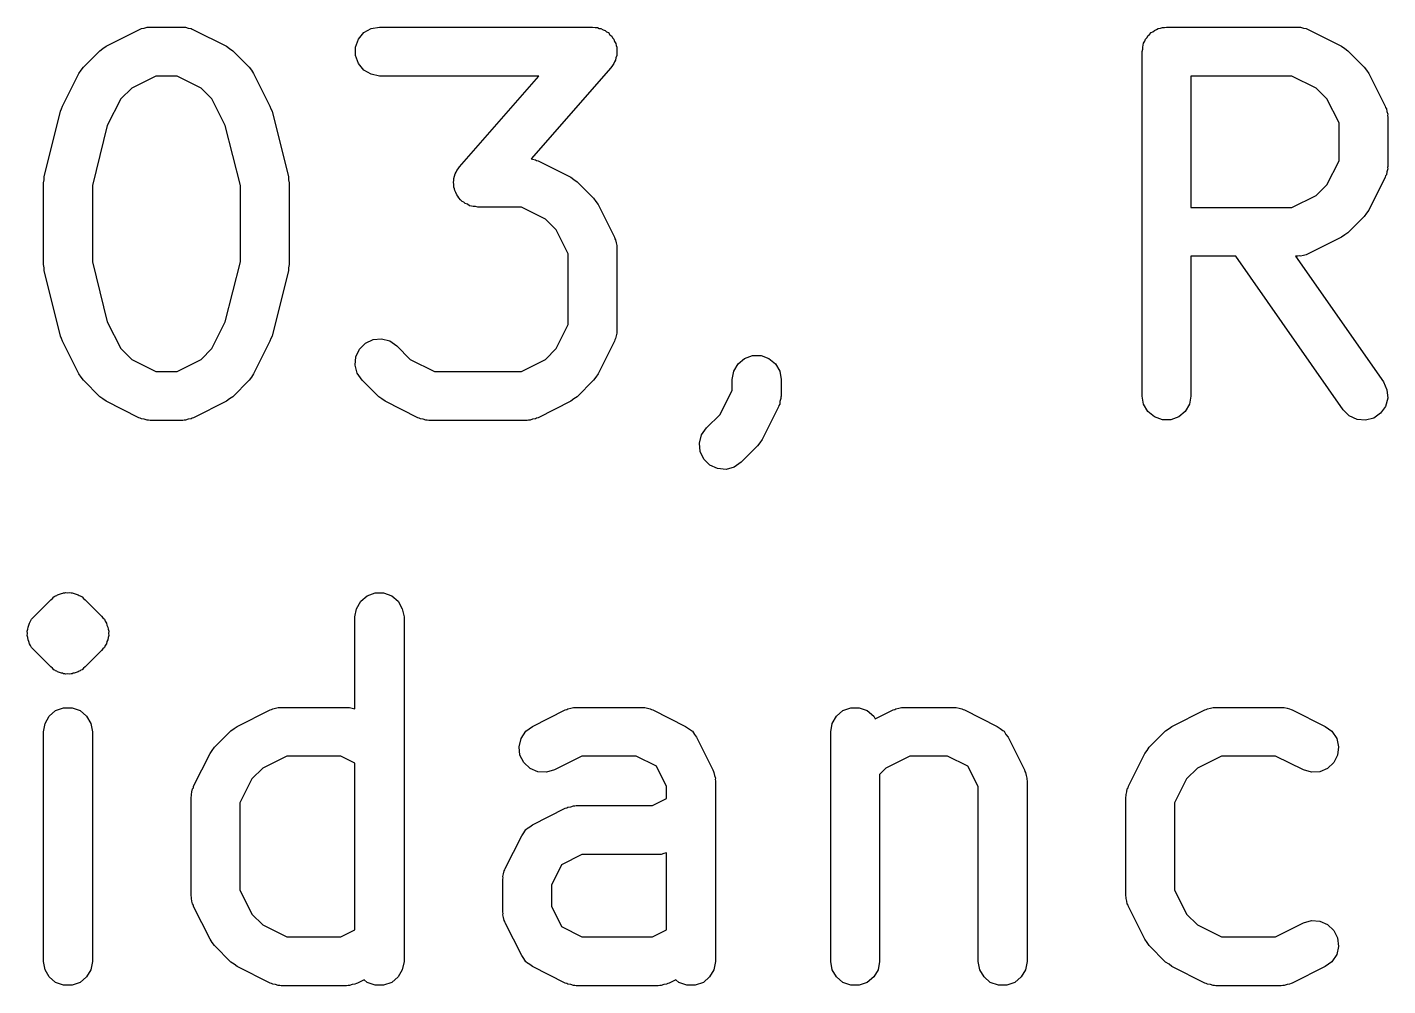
# Model space of a CAD drawing. Extents: x 95 to 242, y -111 to -101.
# Drawn here: x 204.435 to 209.176, y -107.182 to -103.842 of the extents above; entities that cross this region are included whole.
import ezdxf

# ---------------------------------------------------------------- set-up
doc = ezdxf.new("R2010")
doc.units = 0
doc.header["$MEASUREMENT"] = 0
doc.layers.add('BLACK', color=7, linetype='CONTINUOUS')

msp = doc.modelspace()

# ---------------------------------------------------------------- linework, layer by layer
at = {"layer": 'Black'}
for p, q in [((204.71, -103.908), (204.824, -103.851)), ((204.824, -103.851), (204.829, -103.849)), ((204.829, -103.849), (204.833, -103.847)), ((204.833, -103.847), (204.843, -103.845)), ((204.843, -103.845), (204.853, -103.842)), ((204.853, -103.842), (204.858, -103.842)), ((204.858, -103.842), (204.863, -103.842)), ((204.863, -103.842), (204.977, -103.842)), ((204.977, -103.842), (204.982, -103.842)), ((204.982, -103.842), (204.987, -103.842)), ((204.987, -103.842), (204.996, -103.845)), ((204.996, -103.845), (205.006, -103.847)), ((205.006, -103.847), (205.01, -103.849)), ((205.01, -103.849), (205.015, -103.851)), ((205.015, -103.851), (205.129, -103.908)), ((205.589, -103.884), (205.608, -103.861)), ((205.608, -103.861), (205.633, -103.847)), ((205.633, -103.847), (205.663, -103.842)), ((205.663, -103.842), (206.405, -103.842)), ((206.405, -103.842), (206.414, -103.843)), ((206.414, -103.843), (206.422, -103.843)), ((206.422, -103.843), (206.428, -103.846)), ((206.428, -103.846), (206.434, -103.847)), ((206.434, -103.847), (206.442, -103.851)), ((206.442, -103.851), (206.449, -103.854)), ((206.449, -103.854), (206.454, -103.858)), ((206.454, -103.858), (206.46, -103.861)), ((206.46, -103.861), (206.465, -103.868)), ((206.465, -103.868), (206.472, -103.873)), ((206.472, -103.873), (206.475, -103.879)), ((208.337, -103.878), (208.34, -103.872)), ((208.34, -103.872), (208.346, -103.867)), ((208.346, -103.867), (208.351, -103.861)), ((208.351, -103.861), (208.357, -103.858)), ((208.357, -103.858), (208.363, -103.853)), ((208.363, -103.853), (208.37, -103.85)), ((208.37, -103.85), (208.376, -103.847)), ((208.376, -103.847), (208.384, -103.845)), ((208.384, -103.845), (208.391, -103.843)), ((208.391, -103.843), (208.398, -103.843)), ((208.398, -103.843), (208.405, -103.842)), ((208.405, -103.842), (208.863, -103.842)), ((208.863, -103.842), (208.867, -103.842)), ((208.867, -103.842), (208.872, -103.842)), ((208.872, -103.842), (208.882, -103.845)), ((208.882, -103.845), (208.892, -103.847)), ((208.892, -103.847), (208.896, -103.849)), ((208.896, -103.849), (208.901, -103.851)), ((208.901, -103.851), (209.015, -103.908)), ((204.688, -103.924), (204.699, -103.916)), ((204.699, -103.916), (204.71, -103.908)), ((205.129, -103.908), (205.14, -103.916)), ((205.14, -103.916), (205.151, -103.924)), ((205.579, -103.912), (205.589, -103.884)), ((205.579, -103.941), (205.579, -103.912)), ((206.475, -103.879), (206.479, -103.884)), ((206.479, -103.884), (206.482, -103.892)), ((206.482, -103.892), (206.486, -103.899)), ((206.486, -103.899), (206.487, -103.906)), ((206.487, -103.906), (206.489, -103.912)), ((206.489, -103.912), (206.489, -103.92)), ((206.489, -103.92), (206.49, -103.928)), ((208.32, -103.927), (208.322, -103.919)), ((208.322, -103.912), (208.324, -103.905)), ((208.322, -103.919), (208.322, -103.912)), ((208.324, -103.905), (208.325, -103.898)), ((208.325, -103.898), (208.329, -103.891)), ((208.329, -103.891), (208.332, -103.884)), ((208.332, -103.884), (208.337, -103.878)), ((209.015, -103.908), (209.026, -103.916)), ((209.026, -103.916), (209.037, -103.924)), ((204.631, -103.981), (204.688, -103.924)), ((205.151, -103.924), (205.208, -103.981)), ((205.589, -103.969), (205.579, -103.941)), ((205.608, -103.992), (205.589, -103.969)), ((206.479, -103.969), (206.474, -103.975)), ((206.481, -103.963), (206.479, -103.969)), ((206.485, -103.957), (206.481, -103.963)), ((206.486, -103.949), (206.485, -103.957)), ((206.489, -103.941), (206.486, -103.949)), ((206.49, -103.928), (206.489, -103.935)), ((206.489, -103.935), (206.489, -103.941)), ((208.32, -105.127), (208.32, -103.927)), ((209.037, -103.924), (209.094, -103.981)), ((204.558, -104.117), (204.615, -104.003)), ((204.615, -104.003), (204.623, -103.992)), ((204.623, -103.992), (204.631, -103.981)), ((204.883, -104.012), (204.799, -104.054)), ((204.957, -104.012), (204.883, -104.012)), ((205.041, -104.054), (204.957, -104.012)), ((205.208, -103.981), (205.216, -103.992)), ((205.216, -103.992), (205.224, -104.003)), ((205.224, -104.003), (205.281, -104.117)), ((205.633, -104.006), (205.608, -103.992)), ((205.663, -104.012), (205.633, -104.006)), ((206.218, -104.012), (205.663, -104.012)), ((205.941, -104.328), (206.218, -104.012)), ((206.469, -103.983), (206.191, -104.301)), ((206.474, -103.975), (206.469, -103.983)), ((208.49, -104.012), (208.49, -104.47)), ((208.842, -104.012), (208.49, -104.012)), ((208.926, -104.054), (208.842, -104.012)), ((209.094, -103.981), (209.102, -103.992)), ((209.102, -103.992), (209.11, -104.003)), ((209.11, -104.003), (209.167, -104.117)), ((204.799, -104.054), (204.761, -104.091)), ((205.078, -104.091), (205.041, -104.054)), ((208.964, -104.091), (208.926, -104.054)), ((204.761, -104.091), (204.714, -104.185)), ((205.125, -104.185), (205.078, -104.091)), ((209.006, -104.175), (208.964, -104.091)), ((204.494, -104.363), (204.551, -104.135)), ((204.551, -104.135), (204.555, -104.126)), ((204.555, -104.126), (204.558, -104.117)), ((205.281, -104.117), (205.284, -104.126)), ((205.284, -104.126), (205.288, -104.135)), ((205.288, -104.135), (205.345, -104.363)), ((209.167, -104.117), (209.168, -104.122)), ((209.168, -104.122), (209.171, -104.126)), ((209.171, -104.126), (209.173, -104.136)), ((209.173, -104.136), (209.176, -104.145)), ((209.176, -104.145), (209.175, -104.15)), ((209.175, -104.15), (209.176, -104.155)), ((209.176, -104.155), (209.176, -104.327)), ((204.714, -104.185), (204.662, -104.394)), ((205.178, -104.394), (205.125, -104.185)), ((209.006, -104.307), (209.006, -104.175)), ((206.191, -104.301), (206.196, -104.302)), ((205.926, -104.353), (205.93, -104.347)), ((205.93, -104.347), (205.932, -104.341)), ((205.932, -104.341), (205.937, -104.335)), ((205.937, -104.335), (205.941, -104.328)), ((206.196, -104.302), (206.206, -104.304)), ((206.206, -104.304), (206.21, -104.306)), ((206.21, -104.306), (206.215, -104.308)), ((206.215, -104.308), (206.329, -104.365)), ((208.964, -104.391), (209.006, -104.307)), ((209.173, -104.346), (209.171, -104.356)), ((209.176, -104.336), (209.173, -104.346)), ((209.176, -104.327), (209.175, -104.331)), ((209.175, -104.331), (209.176, -104.336)), ((204.492, -104.384), (204.494, -104.374)), ((204.492, -104.669), (204.492, -104.384)), ((204.494, -104.374), (204.494, -104.363)), ((204.662, -104.394), (204.662, -104.659)), ((205.178, -104.659), (205.178, -104.394)), ((205.345, -104.363), (205.346, -104.374)), ((205.346, -104.374), (205.348, -104.384)), ((205.348, -104.384), (205.348, -104.669)), ((205.92, -104.382), (205.922, -104.376)), ((205.922, -104.39), (205.92, -104.382)), ((205.922, -104.369), (205.924, -104.361)), ((205.922, -104.376), (205.922, -104.369)), ((205.922, -104.399), (205.922, -104.39)), ((205.924, -104.361), (205.926, -104.353)), ((206.329, -104.365), (206.34, -104.373)), ((206.34, -104.373), (206.351, -104.381)), ((206.351, -104.381), (206.408, -104.438)), ((208.926, -104.428), (208.964, -104.391)), ((209.167, -104.365), (209.11, -104.479)), ((209.168, -104.36), (209.167, -104.365)), ((209.171, -104.356), (209.168, -104.36)), ((205.924, -104.405), (205.922, -104.399)), ((205.925, -104.411), (205.924, -104.405)), ((205.929, -104.418), (205.925, -104.411)), ((205.932, -104.426), (205.929, -104.418)), ((205.936, -104.431), (205.932, -104.426)), ((205.939, -104.437), (205.936, -104.431)), ((205.945, -104.443), (205.939, -104.437)), ((205.951, -104.449), (205.945, -104.443)), ((206.408, -104.438), (206.416, -104.449)), ((208.842, -104.47), (208.926, -104.428)), ((205.956, -104.452), (205.951, -104.449)), ((205.961, -104.456), (205.956, -104.452)), ((205.969, -104.459), (205.961, -104.456)), ((205.976, -104.464), (205.969, -104.459)), ((205.983, -104.465), (205.976, -104.464)), ((205.989, -104.467), (205.983, -104.465)), ((205.997, -104.467), (205.989, -104.467)), ((206.005, -104.469), (205.997, -104.467)), ((206.157, -104.469), (206.005, -104.469)), ((206.241, -104.511), (206.157, -104.469)), ((206.416, -104.449), (206.424, -104.46)), ((206.424, -104.46), (206.481, -104.574)), ((208.49, -104.47), (208.842, -104.47)), ((209.102, -104.49), (209.094, -104.501)), ((209.11, -104.479), (209.102, -104.49)), ((206.278, -104.548), (206.241, -104.511)), ((209.094, -104.501), (209.037, -104.558)), ((206.32, -104.632), (206.278, -104.548)), ((206.481, -104.574), (206.483, -104.579)), ((206.483, -104.579), (206.485, -104.583)), ((206.485, -104.583), (206.487, -104.593)), ((209.015, -104.574), (208.901, -104.631)), ((209.026, -104.566), (209.015, -104.574)), ((209.037, -104.558), (209.026, -104.566)), ((206.32, -104.878), (206.32, -104.632)), ((206.487, -104.593), (206.49, -104.603)), ((206.49, -104.603), (206.49, -104.607)), ((206.49, -104.607), (206.49, -104.612)), ((206.49, -104.612), (206.49, -104.898)), ((208.896, -104.633), (208.892, -104.635)), ((208.901, -104.631), (208.896, -104.633)), ((204.494, -104.68), (204.492, -104.669)), ((204.494, -104.69), (204.494, -104.68)), ((204.662, -104.659), (204.714, -104.868)), ((205.125, -104.868), (205.178, -104.659)), ((205.346, -104.68), (205.345, -104.69)), ((205.348, -104.669), (205.346, -104.68)), ((208.647, -104.64), (208.49, -104.64)), ((208.49, -104.64), (208.49, -105.127)), ((209.021, -105.175), (208.647, -104.64)), ((208.863, -104.64), (208.854, -104.64)), ((208.854, -104.64), (209.161, -105.078)), ((208.867, -104.639), (208.863, -104.64)), ((208.872, -104.64), (208.867, -104.639)), ((208.882, -104.637), (208.872, -104.64)), ((208.892, -104.635), (208.882, -104.637)), ((204.551, -104.919), (204.494, -104.69)), ((205.345, -104.69), (205.288, -104.919)), ((204.714, -104.868), (204.761, -104.962)), ((205.078, -104.962), (205.125, -104.868)), ((206.278, -104.962), (206.32, -104.878)), ((206.487, -104.917), (206.485, -104.927)), ((206.49, -104.908), (206.487, -104.917)), ((206.49, -104.898), (206.49, -104.903)), ((206.49, -104.903), (206.49, -104.908)), ((204.555, -104.927), (204.551, -104.919)), ((204.558, -104.936), (204.555, -104.927)), ((204.615, -105.05), (204.558, -104.936)), ((204.761, -104.962), (204.799, -105)), ((205.041, -105), (205.078, -104.962)), ((205.281, -104.936), (205.224, -105.05)), ((205.284, -104.927), (205.281, -104.936)), ((205.288, -104.919), (205.284, -104.927)), ((205.58, -104.99), (205.593, -104.964)), ((205.593, -104.964), (205.614, -104.943)), ((205.614, -104.943), (205.641, -104.93)), ((205.641, -104.93), (205.67, -104.928)), ((205.67, -104.928), (205.698, -104.935)), ((205.698, -104.935), (205.723, -104.952)), ((205.723, -104.952), (205.77, -105)), ((206.241, -105), (206.278, -104.962)), ((206.481, -104.936), (206.424, -105.05)), ((206.483, -104.931), (206.481, -104.936)), ((206.485, -104.927), (206.483, -104.931)), ((204.799, -105), (204.883, -105.042)), ((204.957, -105.042), (205.041, -105)), ((205.578, -105.02), (205.58, -104.99)), ((205.77, -105), (205.854, -105.042)), ((206.157, -105.042), (206.241, -105)), ((206.912, -105.015), (206.934, -104.996)), ((206.934, -104.996), (206.962, -104.986)), ((206.962, -104.986), (206.992, -104.986)), ((206.992, -104.986), (207.019, -104.996)), ((207.019, -104.996), (207.042, -105.015)), ((204.623, -105.061), (204.615, -105.05)), ((204.883, -105.042), (204.957, -105.042)), ((205.224, -105.05), (205.216, -105.061)), ((205.585, -105.048), (205.578, -105.02)), ((205.602, -105.072), (205.585, -105.048)), ((205.854, -105.042), (206.157, -105.042)), ((206.424, -105.05), (206.416, -105.061)), ((206.892, -105.069), (206.897, -105.04)), ((206.897, -105.04), (206.912, -105.015)), ((207.042, -105.015), (207.057, -105.04)), ((207.057, -105.04), (207.062, -105.069)), ((204.631, -105.072), (204.623, -105.061)), ((204.688, -105.13), (204.631, -105.072)), ((205.208, -105.072), (205.151, -105.13)), ((205.216, -105.061), (205.208, -105.072)), ((205.66, -105.13), (205.602, -105.072)), ((206.408, -105.072), (206.351, -105.13)), ((206.416, -105.061), (206.408, -105.072)), ((206.85, -105.191), (206.892, -105.107)), ((206.892, -105.107), (206.892, -105.069)), ((207.062, -105.069), (207.062, -105.127)), ((209.161, -105.078), (209.173, -105.105)), ((209.173, -105.105), (209.176, -105.134)), ((204.699, -105.137), (204.688, -105.13)), ((204.71, -105.145), (204.699, -105.137)), ((204.824, -105.203), (204.71, -105.145)), ((205.129, -105.145), (205.015, -105.203)), ((205.14, -105.137), (205.129, -105.145)), ((205.151, -105.13), (205.14, -105.137)), ((205.671, -105.137), (205.66, -105.13)), ((205.682, -105.145), (205.671, -105.137)), ((205.796, -105.203), (205.682, -105.145)), ((206.329, -105.145), (206.215, -105.203)), ((206.34, -105.137), (206.329, -105.145)), ((206.351, -105.13), (206.34, -105.137)), ((207.058, -105.146), (207.057, -105.156)), ((207.061, -105.136), (207.058, -105.146)), ((207.062, -105.127), (207.061, -105.131)), ((207.061, -105.131), (207.061, -105.136)), ((208.325, -105.156), (208.32, -105.127)), ((208.49, -105.127), (208.485, -105.156)), ((209.176, -105.134), (209.168, -105.163)), ((206.802, -105.238), (206.85, -105.191)), ((207.053, -105.165), (206.996, -105.279)), ((207.054, -105.16), (207.053, -105.165)), ((207.057, -105.156), (207.054, -105.16)), ((208.34, -105.181), (208.325, -105.156)), ((208.363, -105.2), (208.34, -105.181)), ((208.391, -105.21), (208.363, -105.2)), ((208.448, -105.2), (208.42, -105.21)), ((208.47, -105.181), (208.448, -105.2)), ((208.485, -105.156), (208.47, -105.181)), ((209.042, -105.196), (209.021, -105.175)), ((209.069, -105.209), (209.042, -105.196)), ((209.151, -105.187), (209.127, -105.204)), ((209.168, -105.163), (209.151, -105.187)), ((204.829, -105.204), (204.824, -105.203)), ((204.833, -105.206), (204.829, -105.204)), ((204.843, -105.208), (204.833, -105.206)), ((204.853, -105.211), (204.843, -105.208)), ((204.858, -105.211), (204.853, -105.211)), ((204.863, -105.212), (204.858, -105.211)), ((204.977, -105.212), (204.863, -105.212)), ((204.982, -105.211), (204.977, -105.212)), ((204.987, -105.211), (204.982, -105.211)), ((204.996, -105.208), (204.987, -105.211)), ((205.006, -105.206), (204.996, -105.208)), ((205.01, -105.204), (205.006, -105.206)), ((205.015, -105.203), (205.01, -105.204)), ((205.801, -105.204), (205.796, -105.203)), ((205.805, -105.206), (205.801, -105.204)), ((205.815, -105.208), (205.805, -105.206)), ((205.824, -105.211), (205.815, -105.208)), ((205.829, -105.211), (205.824, -105.211)), ((205.834, -105.212), (205.829, -105.211)), ((206.177, -105.212), (205.834, -105.212)), ((206.182, -105.211), (206.177, -105.212)), ((206.187, -105.211), (206.182, -105.211)), ((206.196, -105.208), (206.187, -105.211)), ((206.206, -105.206), (206.196, -105.208)), ((206.21, -105.204), (206.206, -105.206)), ((206.215, -105.203), (206.21, -105.204)), ((206.785, -105.262), (206.802, -105.238)), ((208.42, -105.21), (208.391, -105.21)), ((209.098, -105.211), (209.069, -105.209)), ((209.127, -105.204), (209.098, -105.211)), ((206.778, -105.291), (206.785, -105.262)), ((206.78, -105.32), (206.778, -105.291)), ((206.988, -105.29), (206.98, -105.301)), ((206.996, -105.279), (206.988, -105.29)), ((206.793, -105.347), (206.78, -105.32)), ((206.98, -105.301), (206.923, -105.358)), ((206.814, -105.368), (206.793, -105.347)), ((206.84, -105.38), (206.814, -105.368)), ((206.87, -105.383), (206.84, -105.38)), ((206.898, -105.375), (206.87, -105.383)), ((206.923, -105.358), (206.898, -105.375)), ((204.541, -105.82), (204.548, -105.818)), ((204.548, -105.818), (204.555, -105.815)), ((204.555, -105.815), (204.559, -105.814)), ((204.559, -105.814), (204.562, -105.813)), ((204.562, -105.813), (204.566, -105.813)), ((204.566, -105.813), (204.569, -105.812)), ((204.569, -105.812), (204.577, -105.813)), ((204.577, -105.813), (204.584, -105.812)), ((204.584, -105.812), (204.588, -105.813)), ((204.588, -105.813), (204.592, -105.813)), ((204.592, -105.813), (204.595, -105.814)), ((204.595, -105.814), (204.599, -105.815)), ((204.599, -105.815), (204.606, -105.818)), ((204.606, -105.818), (204.613, -105.82)), ((205.62, -105.823), (205.648, -105.813)), ((205.648, -105.813), (205.677, -105.813)), ((205.677, -105.813), (205.705, -105.823)), ((204.46, -105.894), (204.517, -105.837)), ((204.517, -105.837), (204.523, -105.832)), ((204.523, -105.832), (204.528, -105.827)), ((204.528, -105.827), (204.531, -105.825)), ((204.531, -105.825), (204.534, -105.823)), ((204.534, -105.823), (204.538, -105.822)), ((204.538, -105.822), (204.541, -105.82)), ((204.613, -105.82), (204.616, -105.822)), ((204.616, -105.822), (204.619, -105.823)), ((204.619, -105.823), (204.622, -105.825)), ((204.622, -105.825), (204.626, -105.827)), ((204.626, -105.827), (204.631, -105.832)), ((204.631, -105.832), (204.637, -105.837)), ((204.637, -105.837), (204.694, -105.894)), ((205.583, -105.868), (205.597, -105.842)), ((205.597, -105.842), (205.62, -105.823)), ((205.705, -105.823), (205.728, -105.842)), ((205.728, -105.842), (205.742, -105.868)), ((204.443, -105.918), (204.447, -105.912)), ((204.447, -105.912), (204.45, -105.905)), ((204.45, -105.905), (204.455, -105.9)), ((204.455, -105.9), (204.46, -105.894)), ((204.694, -105.894), (204.698, -105.9)), ((204.698, -105.9), (204.704, -105.905)), ((204.704, -105.905), (204.707, -105.912)), ((204.707, -105.912), (204.711, -105.918)), ((205.577, -105.897), (205.583, -105.868)), ((205.577, -106.217), (205.577, -105.897)), ((205.742, -105.868), (205.748, -105.897)), ((205.748, -105.897), (205.748, -107.097)), ((204.435, -105.946), (204.437, -105.939)), ((204.436, -105.954), (204.435, -105.946)), ((204.435, -105.961), (204.436, -105.954)), ((204.437, -105.968), (204.435, -105.961)), ((204.437, -105.939), (204.438, -105.932)), ((204.438, -105.932), (204.441, -105.925)), ((204.441, -105.925), (204.443, -105.918)), ((204.711, -105.918), (204.713, -105.925)), ((204.713, -105.925), (204.716, -105.932)), ((204.716, -105.932), (204.717, -105.939)), ((204.717, -105.939), (204.719, -105.946)), ((204.719, -105.961), (204.717, -105.968)), ((204.719, -105.946), (204.718, -105.954)), ((204.718, -105.954), (204.719, -105.961)), ((204.438, -105.976), (204.437, -105.968)), ((204.441, -105.982), (204.438, -105.976)), ((204.443, -105.99), (204.441, -105.982)), ((204.447, -105.996), (204.443, -105.99)), ((204.45, -106.003), (204.447, -105.996)), ((204.455, -106.008), (204.45, -106.003)), ((204.46, -106.014), (204.455, -106.008)), ((204.698, -106.008), (204.694, -106.014)), ((204.704, -106.003), (204.698, -106.008)), ((204.707, -105.996), (204.704, -106.003)), ((204.711, -105.99), (204.707, -105.996)), ((204.713, -105.982), (204.711, -105.99)), ((204.716, -105.976), (204.713, -105.982)), ((204.717, -105.968), (204.716, -105.976)), ((204.517, -106.071), (204.46, -106.014)), ((204.694, -106.014), (204.637, -106.071)), ((204.523, -106.075), (204.517, -106.071)), ((204.528, -106.081), (204.523, -106.075)), ((204.531, -106.082), (204.528, -106.081)), ((204.534, -106.085), (204.531, -106.082)), ((204.538, -106.086), (204.534, -106.085)), ((204.541, -106.088), (204.538, -106.086)), ((204.548, -106.09), (204.541, -106.088)), ((204.555, -106.093), (204.548, -106.09)), ((204.559, -106.093), (204.555, -106.093)), ((204.562, -106.095), (204.559, -106.093)), ((204.566, -106.095), (204.562, -106.095)), ((204.569, -106.096), (204.566, -106.095)), ((204.577, -106.095), (204.569, -106.096)), ((204.584, -106.096), (204.577, -106.095)), ((204.588, -106.095), (204.584, -106.096)), ((204.592, -106.095), (204.588, -106.095)), ((204.595, -106.093), (204.592, -106.095)), ((204.599, -106.093), (204.595, -106.093)), ((204.606, -106.09), (204.599, -106.093)), ((204.613, -106.088), (204.606, -106.09)), ((204.616, -106.086), (204.613, -106.088)), ((204.619, -106.085), (204.616, -106.086)), ((204.622, -106.082), (204.619, -106.085)), ((204.626, -106.081), (204.622, -106.082)), ((204.631, -106.075), (204.626, -106.081)), ((204.637, -106.071), (204.631, -106.075)), ((204.497, -106.268), (204.512, -106.242)), ((204.512, -106.242), (204.534, -106.223)), ((204.534, -106.223), (204.562, -106.213)), ((204.562, -106.213), (204.592, -106.213)), ((204.592, -106.213), (204.619, -106.223)), ((204.619, -106.223), (204.642, -106.242)), ((204.642, -106.242), (204.657, -106.268)), ((205.167, -106.278), (205.282, -106.221)), ((205.282, -106.221), (205.286, -106.219)), ((205.286, -106.219), (205.291, -106.217)), ((205.291, -106.217), (205.3, -106.215)), ((205.3, -106.215), (205.31, -106.212)), ((205.31, -106.212), (205.315, -106.212)), ((205.315, -106.212), (205.32, -106.212)), ((205.32, -106.212), (205.548, -106.212)), ((205.548, -106.212), (205.553, -106.212)), ((205.553, -106.212), (205.558, -106.212)), ((205.558, -106.212), (205.567, -106.215)), ((205.567, -106.215), (205.577, -106.217)), ((205.577, -106.217), (205.577, -106.217)), ((206.196, -106.278), (206.31, -106.221)), ((206.31, -106.221), (206.315, -106.219)), ((206.315, -106.219), (206.319, -106.217)), ((206.319, -106.217), (206.329, -106.215)), ((206.329, -106.215), (206.338, -106.212)), ((206.338, -106.212), (206.343, -106.212)), ((206.343, -106.212), (206.348, -106.212)), ((206.348, -106.212), (206.577, -106.212)), ((206.577, -106.212), (206.582, -106.212)), ((206.582, -106.212), (206.587, -106.212)), ((206.587, -106.212), (206.596, -106.215)), ((206.596, -106.215), (206.606, -106.217)), ((206.606, -106.217), (206.61, -106.219)), ((206.61, -106.219), (206.615, -106.221)), ((206.615, -106.221), (206.729, -106.278)), ((207.24, -106.268), (207.255, -106.242)), ((207.255, -106.242), (207.277, -106.223)), ((207.277, -106.223), (207.305, -106.213)), ((207.305, -106.213), (207.334, -106.213)), ((207.334, -106.213), (207.362, -106.223)), ((207.362, -106.223), (207.385, -106.242)), ((207.385, -106.242), (207.39, -106.252)), ((207.39, -106.252), (207.453, -106.221)), ((207.453, -106.221), (207.458, -106.219)), ((207.458, -106.219), (207.462, -106.217)), ((207.462, -106.217), (207.472, -106.215)), ((207.472, -106.215), (207.481, -106.212)), ((207.481, -106.212), (207.486, -106.212)), ((207.486, -106.212), (207.491, -106.212)), ((207.491, -106.212), (207.662, -106.212)), ((207.662, -106.212), (207.667, -106.212)), ((207.667, -106.212), (207.672, -106.212)), ((207.672, -106.212), (207.682, -106.215)), ((207.682, -106.215), (207.692, -106.217)), ((207.692, -106.217), (207.696, -106.219)), ((207.696, -106.219), (207.701, -106.221)), ((207.701, -106.221), (207.815, -106.278)), ((208.424, -106.278), (208.539, -106.221)), ((208.539, -106.221), (208.543, -106.219)), ((208.543, -106.219), (208.548, -106.217)), ((208.548, -106.217), (208.558, -106.215)), ((208.558, -106.215), (208.567, -106.212)), ((208.567, -106.212), (208.572, -106.212)), ((208.572, -106.212), (208.577, -106.212)), ((208.577, -106.212), (208.805, -106.212)), ((208.805, -106.212), (208.81, -106.212)), ((208.81, -106.212), (208.815, -106.212)), ((208.815, -106.212), (208.825, -106.215)), ((208.825, -106.215), (208.834, -106.217)), ((208.834, -106.217), (208.839, -106.219)), ((208.839, -106.219), (208.843, -106.221)), ((208.843, -106.221), (208.958, -106.278)), ((204.492, -106.297), (204.497, -106.268)), ((204.657, -106.268), (204.662, -106.297)), ((205.145, -106.294), (205.156, -106.286)), ((205.156, -106.286), (205.167, -106.278)), ((206.172, -106.295), (206.196, -106.278)), ((206.729, -106.278), (206.739, -106.285)), ((206.739, -106.285), (206.75, -106.292)), ((206.75, -106.292), (206.751, -106.294)), ((207.235, -106.297), (207.24, -106.268)), ((207.815, -106.278), (207.825, -106.285)), ((207.825, -106.285), (207.835, -106.292)), ((207.835, -106.292), (207.837, -106.294)), ((208.402, -106.294), (208.414, -106.286)), ((208.414, -106.286), (208.424, -106.278)), ((208.958, -106.278), (208.981, -106.295)), ((204.492, -107.097), (204.492, -106.297)), ((204.662, -106.297), (204.662, -107.097)), ((205.088, -106.351), (205.145, -106.294)), ((206.149, -106.349), (206.156, -106.32)), ((206.156, -106.32), (206.172, -106.295)), ((206.751, -106.294), (206.753, -106.295)), ((206.753, -106.295), (206.76, -106.306)), ((206.76, -106.306), (206.767, -106.316)), ((206.767, -106.316), (206.824, -106.43)), ((207.235, -107.097), (207.235, -106.297)), ((207.837, -106.294), (207.839, -106.295)), ((207.839, -106.295), (207.845, -106.306)), ((207.845, -106.306), (207.853, -106.316)), ((207.853, -106.316), (207.91, -106.43)), ((208.345, -106.351), (208.402, -106.294)), ((208.981, -106.295), (208.998, -106.32)), ((208.998, -106.32), (209.004, -106.349)), ((205.015, -106.487), (205.072, -106.373)), ((205.072, -106.373), (205.08, -106.362)), ((205.08, -106.362), (205.088, -106.351)), ((205.34, -106.382), (205.256, -106.424)), ((205.528, -106.382), (205.34, -106.382)), ((205.577, -106.406), (205.528, -106.382)), ((206.152, -106.378), (206.149, -106.349)), ((206.166, -106.404), (206.152, -106.378)), ((206.368, -106.382), (206.272, -106.43)), ((206.557, -106.382), (206.368, -106.382)), ((206.628, -106.417), (206.557, -106.382)), ((207.511, -106.382), (207.427, -106.424)), ((207.642, -106.382), (207.511, -106.382)), ((207.713, -106.417), (207.642, -106.382)), ((208.272, -106.487), (208.329, -106.373)), ((208.329, -106.373), (208.337, -106.362)), ((208.337, -106.362), (208.345, -106.351)), ((208.597, -106.382), (208.513, -106.424)), ((208.785, -106.382), (208.597, -106.382)), ((208.882, -106.43), (208.785, -106.382)), ((209.001, -106.378), (208.988, -106.404)), ((209.004, -106.349), (209.001, -106.378)), ((205.256, -106.424), (205.218, -106.461)), ((205.577, -106.987), (205.577, -106.406)), ((206.187, -106.425), (206.166, -106.404)), ((206.214, -106.436), (206.187, -106.425)), ((206.272, -106.43), (206.244, -106.438)), ((206.663, -106.488), (206.628, -106.417)), ((206.824, -106.43), (206.826, -106.435)), ((206.826, -106.435), (206.828, -106.439)), ((207.427, -106.424), (207.405, -106.446)), ((207.749, -106.488), (207.713, -106.417)), ((207.91, -106.43), (207.911, -106.435)), ((207.911, -106.435), (207.914, -106.439)), ((208.513, -106.424), (208.475, -106.461)), ((208.91, -106.438), (208.882, -106.43)), ((208.966, -106.425), (208.939, -106.436)), ((208.988, -106.404), (208.966, -106.425)), ((205.218, -106.461), (205.176, -106.545)), ((206.244, -106.438), (206.214, -106.436)), ((206.828, -106.439), (206.83, -106.449)), ((206.83, -106.449), (206.833, -106.458)), ((206.833, -106.458), (206.832, -106.463)), ((206.832, -106.463), (206.833, -106.468)), ((206.833, -106.468), (206.833, -107.097)), ((207.405, -106.446), (207.405, -107.097)), ((207.914, -106.439), (207.916, -106.449)), ((207.916, -106.449), (207.918, -106.458)), ((207.918, -106.458), (207.918, -106.463)), ((207.918, -106.463), (207.919, -106.468)), ((207.919, -106.468), (207.919, -107.097)), ((208.475, -106.461), (208.433, -106.545)), ((208.939, -106.436), (208.91, -106.438)), ((205.006, -106.525), (205.007, -106.52)), ((205.006, -106.868), (205.006, -106.525)), ((205.007, -106.515), (205.009, -106.506)), ((205.007, -106.52), (205.007, -106.515)), ((205.009, -106.506), (205.011, -106.496)), ((205.011, -106.496), (205.014, -106.492)), ((205.014, -106.492), (205.015, -106.487)), ((206.614, -106.554), (206.663, -106.53)), ((206.663, -106.53), (206.663, -106.488)), ((207.749, -107.097), (207.749, -106.488)), ((208.263, -106.525), (208.264, -106.52)), ((208.263, -106.868), (208.263, -106.525)), ((208.264, -106.515), (208.267, -106.506)), ((208.264, -106.52), (208.264, -106.515)), ((208.267, -106.506), (208.268, -106.496)), ((208.268, -106.496), (208.271, -106.492)), ((208.271, -106.492), (208.272, -106.487)), ((205.176, -106.545), (205.176, -106.848)), ((206.196, -106.621), (206.31, -106.563)), ((206.31, -106.563), (206.315, -106.562)), ((206.315, -106.562), (206.319, -106.56)), ((206.319, -106.56), (206.329, -106.558)), ((206.329, -106.558), (206.338, -106.555)), ((206.338, -106.555), (206.343, -106.555)), ((206.343, -106.555), (206.348, -106.554)), ((206.348, -106.554), (206.614, -106.554)), ((208.433, -106.545), (208.433, -106.848)), ((206.186, -106.628), (206.196, -106.621)), ((206.101, -106.773), (206.158, -106.659)), ((206.158, -106.659), (206.165, -106.649)), ((206.165, -106.649), (206.172, -106.638)), ((206.172, -106.638), (206.174, -106.637)), ((206.174, -106.637), (206.175, -106.635)), ((206.175, -106.635), (206.186, -106.628)), ((206.663, -106.719), (206.653, -106.721)), ((206.663, -106.987), (206.663, -106.719)), ((206.663, -106.719), (206.663, -106.719)), ((206.297, -106.76), (206.262, -106.831)), ((206.368, -106.724), (206.297, -106.76)), ((206.634, -106.724), (206.368, -106.724)), ((206.639, -106.724), (206.634, -106.724)), ((206.644, -106.724), (206.639, -106.724)), ((206.653, -106.721), (206.644, -106.724)), ((206.092, -106.801), (206.095, -106.792)), ((206.093, -106.806), (206.092, -106.801)), ((206.092, -106.811), (206.093, -106.806)), ((206.092, -106.925), (206.092, -106.811)), ((206.095, -106.792), (206.097, -106.782)), ((206.097, -106.782), (206.099, -106.778)), ((206.099, -106.778), (206.101, -106.773)), ((205.176, -106.848), (205.218, -106.932)), ((206.262, -106.831), (206.262, -106.905)), ((208.433, -106.848), (208.475, -106.932)), ((205.007, -106.873), (205.006, -106.868)), ((205.007, -106.878), (205.007, -106.873)), ((205.009, -106.887), (205.007, -106.878)), ((205.011, -106.897), (205.009, -106.887)), ((205.014, -106.901), (205.011, -106.897)), ((205.015, -106.906), (205.014, -106.901)), ((205.072, -107.02), (205.015, -106.906)), ((206.262, -106.905), (206.297, -106.976)), ((208.264, -106.873), (208.263, -106.868)), ((208.264, -106.878), (208.264, -106.873)), ((208.267, -106.887), (208.264, -106.878)), ((208.268, -106.897), (208.267, -106.887)), ((208.271, -106.901), (208.268, -106.897)), ((208.272, -106.906), (208.271, -106.901)), ((208.329, -107.02), (208.272, -106.906)), ((205.218, -106.932), (205.256, -106.97)), ((206.093, -106.93), (206.092, -106.925)), ((206.092, -106.935), (206.093, -106.93)), ((206.095, -106.944), (206.092, -106.935)), ((206.097, -106.954), (206.095, -106.944)), ((206.099, -106.958), (206.097, -106.954)), ((208.475, -106.932), (208.513, -106.97)), ((208.882, -106.963), (208.91, -106.955)), ((208.91, -106.955), (208.939, -106.957)), ((205.256, -106.97), (205.34, -107.012)), ((205.528, -107.012), (205.577, -106.987)), ((206.101, -106.963), (206.099, -106.958)), ((206.158, -107.077), (206.101, -106.963)), ((206.297, -106.976), (206.368, -107.012)), ((206.614, -107.012), (206.663, -106.987)), ((208.513, -106.97), (208.597, -107.012)), ((208.785, -107.012), (208.882, -106.963)), ((208.939, -106.957), (208.966, -106.969)), ((208.966, -106.969), (208.988, -106.989)), ((208.988, -106.989), (209.001, -107.015)), ((205.08, -107.031), (205.072, -107.02)), ((205.088, -107.042), (205.08, -107.031)), ((205.145, -107.1), (205.088, -107.042)), ((205.34, -107.012), (205.528, -107.012)), ((206.368, -107.012), (206.614, -107.012)), ((208.337, -107.031), (208.329, -107.02)), ((208.345, -107.042), (208.337, -107.031)), ((208.402, -107.1), (208.345, -107.042)), ((208.597, -107.012), (208.785, -107.012)), ((209.004, -107.045), (208.998, -107.073)), ((209.001, -107.015), (209.004, -107.045)), ((204.497, -107.126), (204.492, -107.097)), ((204.662, -107.097), (204.657, -107.126)), ((205.748, -107.097), (205.742, -107.126)), ((206.165, -107.087), (206.158, -107.077)), ((206.172, -107.098), (206.165, -107.087)), ((206.174, -107.099), (206.172, -107.098)), ((206.175, -107.101), (206.174, -107.099)), ((206.833, -107.097), (206.828, -107.126)), ((207.24, -107.126), (207.235, -107.097)), ((207.405, -107.097), (207.4, -107.126)), ((207.754, -107.126), (207.749, -107.097)), ((207.919, -107.097), (207.914, -107.126)), ((208.981, -107.098), (208.958, -107.115)), ((208.998, -107.073), (208.981, -107.098)), ((204.512, -107.151), (204.497, -107.126)), ((204.657, -107.126), (204.642, -107.151)), ((205.156, -107.107), (205.145, -107.1)), ((205.167, -107.115), (205.156, -107.107)), ((205.282, -107.173), (205.167, -107.115)), ((205.742, -107.126), (205.728, -107.151)), ((206.186, -107.108), (206.175, -107.101)), ((206.196, -107.115), (206.186, -107.108)), ((206.31, -107.173), (206.196, -107.115)), ((206.828, -107.126), (206.813, -107.151)), ((207.255, -107.151), (207.24, -107.126)), ((207.4, -107.126), (207.385, -107.151)), ((207.769, -107.151), (207.754, -107.126)), ((207.914, -107.126), (207.899, -107.151)), ((208.414, -107.107), (208.402, -107.1)), ((208.424, -107.115), (208.414, -107.107)), ((208.539, -107.173), (208.424, -107.115)), ((208.958, -107.115), (208.843, -107.173)), ((204.534, -107.17), (204.512, -107.151)), ((204.562, -107.18), (204.534, -107.17)), ((204.592, -107.18), (204.562, -107.18)), ((204.619, -107.17), (204.592, -107.18)), ((204.642, -107.151), (204.619, -107.17)), ((205.286, -107.174), (205.282, -107.173)), ((205.291, -107.176), (205.286, -107.174)), ((205.3, -107.178), (205.291, -107.176)), ((205.31, -107.181), (205.3, -107.178)), ((205.315, -107.181), (205.31, -107.181)), ((205.32, -107.182), (205.315, -107.181)), ((205.548, -107.182), (205.32, -107.182)), ((205.553, -107.181), (205.548, -107.182)), ((205.558, -107.181), (205.553, -107.181)), ((205.567, -107.178), (205.558, -107.181)), ((205.577, -107.176), (205.567, -107.178)), ((205.582, -107.174), (205.577, -107.176)), ((205.586, -107.173), (205.582, -107.174)), ((205.609, -107.161), (205.586, -107.173)), ((205.62, -107.17), (205.609, -107.161)), ((205.648, -107.18), (205.62, -107.17)), ((205.677, -107.18), (205.648, -107.18)), ((205.705, -107.17), (205.677, -107.18)), ((205.728, -107.151), (205.705, -107.17)), ((206.315, -107.174), (206.31, -107.173)), ((206.319, -107.176), (206.315, -107.174)), ((206.329, -107.178), (206.319, -107.176)), ((206.338, -107.181), (206.329, -107.178)), ((206.343, -107.181), (206.338, -107.181)), ((206.348, -107.182), (206.343, -107.181)), ((206.634, -107.182), (206.348, -107.182)), ((206.639, -107.181), (206.634, -107.182)), ((206.644, -107.181), (206.639, -107.181)), ((206.653, -107.178), (206.644, -107.181)), ((206.663, -107.176), (206.653, -107.178)), ((206.667, -107.174), (206.663, -107.176)), ((206.672, -107.173), (206.667, -107.174)), ((206.695, -107.161), (206.672, -107.173)), ((206.706, -107.17), (206.695, -107.161)), ((206.733, -107.18), (206.706, -107.17)), ((206.763, -107.18), (206.733, -107.18)), ((206.791, -107.17), (206.763, -107.18)), ((206.813, -107.151), (206.791, -107.17)), ((207.277, -107.17), (207.255, -107.151)), ((207.305, -107.18), (207.277, -107.17)), ((207.334, -107.18), (207.305, -107.18)), ((207.362, -107.17), (207.334, -107.18)), ((207.385, -107.151), (207.362, -107.17)), ((207.791, -107.17), (207.769, -107.151)), ((207.819, -107.18), (207.791, -107.17)), ((207.849, -107.18), (207.819, -107.18)), ((207.876, -107.17), (207.849, -107.18)), ((207.899, -107.151), (207.876, -107.17)), ((208.543, -107.174), (208.539, -107.173)), ((208.548, -107.176), (208.543, -107.174)), ((208.558, -107.178), (208.548, -107.176)), ((208.567, -107.181), (208.558, -107.178)), ((208.572, -107.181), (208.567, -107.181)), ((208.577, -107.182), (208.572, -107.181)), ((208.805, -107.182), (208.577, -107.182)), ((208.81, -107.181), (208.805, -107.182)), ((208.815, -107.181), (208.81, -107.181)), ((208.825, -107.178), (208.815, -107.181)), ((208.834, -107.176), (208.825, -107.178)), ((208.839, -107.174), (208.834, -107.176)), ((208.843, -107.173), (208.839, -107.174))]:
    msp.add_line(p, q, dxfattribs=at)

doc.saveas('drawing.dxf')
